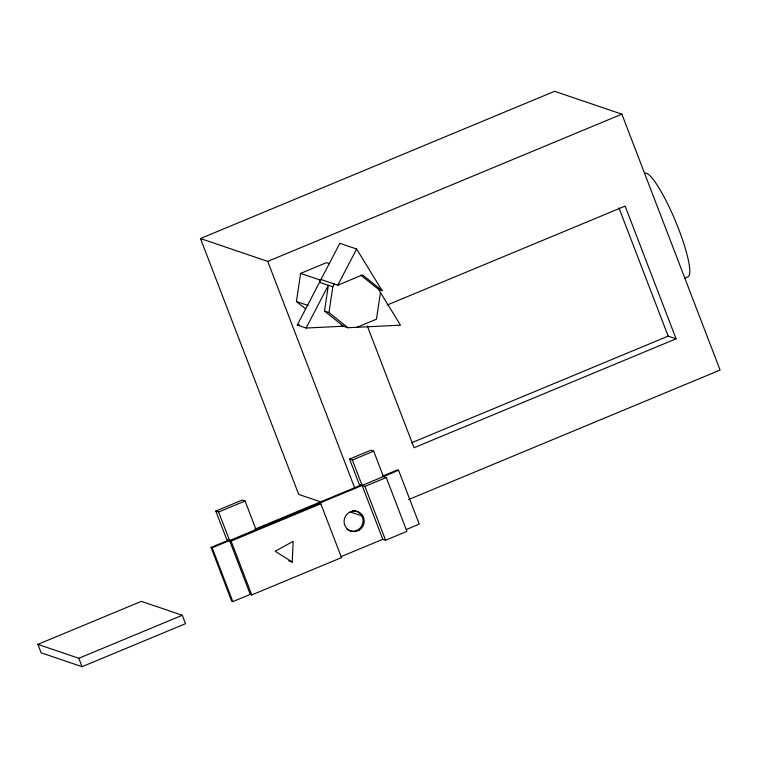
<?xml version="1.0" encoding="UTF-8"?>
<svg xmlns="http://www.w3.org/2000/svg" width="758" height="758" viewBox="0 0 758 758"><rect width="100%" height="100%" fill="white"/><g stroke="black" fill="none" stroke-linecap="round" stroke-linejoin="round"><path stroke-width="1.14" d="M292.266 562.066L293.138 541.354L275.154 551.246L292.266 562.066L288.76 560.882M305.436 308.733L296.416 301.504L300.613 273.401L326.461 262.656L329.673 263.746M378.564 289.385L382.079 290.579L362.532 274.917L337.803 285.197L320.985 279.484L319.876 279.948L319.525 282.298L332.828 286.818L328.972 312.571L347.903 327.74L400.47 325.173L378.564 289.385L360.799 275.145M306.099 328.043L343.431 326.215L324.509 311.045L328.356 285.292L306.099 328.043L297.269 325.04L339.821 243.309L356.63 249.022L382.079 290.579M380.459 292.484L376.47 319.175L356.942 327.295M332.828 286.818L334.287 284.004M337.803 285.197L356.63 249.022M321.117 502.042L298.699 494.424L200.472 238.533L554.619 91.301L621.873 114.164L720.1 370.056L408.581 499.56M200.472 238.533L267.726 261.396L621.873 114.164M387.13 305.048L625.142 206.1L676.079 338.807L414.058 447.741L367.327 325.997M684.521 278.271L687.771 276.916A56.111 9.92 67.4 0 0 675.842 222.009A56.111 9.92 67.4 0 0 644.963 173.203M228.461 540.17L211.056 547.409L231.721 601.255L232.839 601.634L250.254 594.395L251.779 594.916L341.498 557.613L320.824 503.767L231.105 541.07L226.775 539.592L215.812 511.044L242.257 500.053L245.061 501.01L256.024 529.558L254.906 529.179L361.007 485.063M215.812 511.044L218.617 512.001L245.061 501.01M341.043 556.647L382.79 539.289L385.595 540.246L406.923 531.377L386.258 477.531L364.93 486.399L359.311 484.495L349.552 459.064L370.88 450.205L373.685 451.152L383.444 476.583M349.552 459.064L352.366 460.021L373.685 451.152M411.594 442.776L668.158 336.116L676.079 338.807M211.056 547.409L212.174 547.788L398.585 470.282L419.259 524.129L406.279 529.529M37.9 644.366L141.367 601.35L182.29 615.259L185.52 623.682L82.053 666.699L41.131 652.79L37.9 644.366L78.813 658.276L182.29 615.259M297.269 325.04L299.609 324.926M300.613 273.401L319.876 279.948M296.416 301.504L308.184 305.502M324.509 311.045L328.972 312.571M341.223 325.466L347.903 327.74M398.585 470.282L397.476 469.903L382.335 476.204L386.258 477.531M350.262 511.953L362.589 516.141M319.298 503.246L320.824 503.767M618.907 207.796L668.158 336.116M364.93 486.399L385.595 540.246M352.366 460.021L382.79 539.289M267.726 261.396L354.943 488.607M231.105 541.07L251.779 594.916M218.617 512.001L250.254 594.395M212.174 547.788L232.839 601.634M78.813 658.276L82.053 666.699M352.574 510.665A10.318 10.034 -71.2 0 1 362.94 522.537A10.318 10.034 -71.2 0 1 349.182 530.505M348.386 530.145A10.318 10.034 -71.2 0 1 346.908 529.207M359.557 529.889A10.318 10.034 -71.2 0 0 358.78 512.095A10.318 10.034 -71.2 0 0 344.085 521.949A10.318 10.034 -71.2 0 0 359.557 529.889"/></g></svg>
